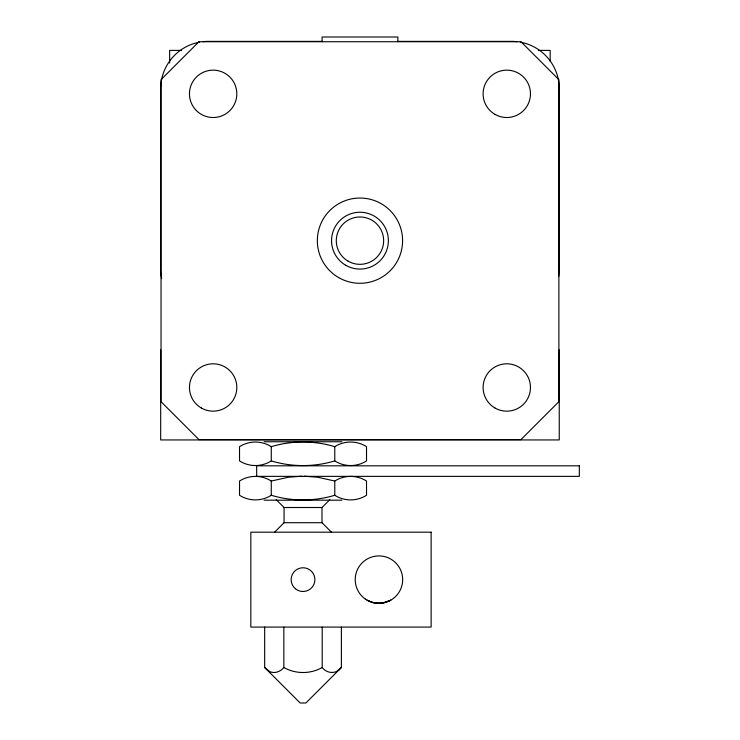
<?xml version="1.0" encoding="UTF-8"?>
<svg xmlns="http://www.w3.org/2000/svg" width="740" height="740" viewBox="0 0 740 740"><rect width="100%" height="100%" fill="white"/><g stroke="black" fill="none" stroke-linecap="round" stroke-linejoin="round"><path stroke-width="1.11" d="M274.586 532.19L284.068 522.699L284.068 507.51L276.159 499.602M331.474 532.19L321.993 522.699L321.993 507.51L329.892 499.602M341.381 627.085L341.381 667.499L305.87 703L300.181 703L264.67 667.499L264.67 627.085M283.846 627.085L283.846 667.499C279.766 672.762 271.636 674.612 266.733 669.376M340.345 668.479L341.381 667.499M340.474 668.368C335.627 674.399 326.636 673.437 322.205 667.499L322.205 627.085M339.318 669.376L337.579 670.662M322.205 667.499C310.43 674.214 295.621 674.177 283.846 667.499M271.275 460.909C261.599 467.088 249.204 467.088 239.529 460.909L239.529 446.673C249.204 440.494 261.599 440.494 271.275 446.673C291.958 440.448 314.102 440.448 334.776 446.673C344.452 440.494 356.846 440.494 366.522 446.673L366.522 460.909C356.846 467.088 344.452 467.088 334.776 460.909C314.102 467.134 291.958 467.134 271.275 460.909L271.275 446.673M304.159 476.209L317.765 477.245L334.776 481.037C344.452 474.858 356.846 474.858 366.522 481.037L366.522 495.273C356.846 501.452 344.452 501.452 334.776 495.273C314.102 501.498 291.958 501.498 271.275 495.273C261.599 501.452 249.204 501.452 239.529 495.273L239.529 481.037C249.204 474.858 261.599 474.858 271.275 481.037L288.295 477.245L301.892 476.209M322.446 41.375L208.134 41.375A47.453 47.453 0 0 0 202.816 41.671M397.491 41.375L511.803 41.375A47.453 47.453 0 0 1 517.121 41.681M181.411 50.394L169.645 50.394L169.645 63.076M538.405 50.394L550.181 50.394L550.181 61.272M264.143 441.762L341.908 441.762M264.143 500.185L341.908 500.185M284.068 507.51L321.993 507.51M284.068 522.699L321.993 522.699M371.341 602.11L376.216 603.202L381.933 603.174L390.803 600.186L385.457 602.443L378.639 603.359L372.904 602.573L367.096 600.186L367.53 600.436M370.204 601.694L368.03 600.704M268.074 670.403L265.586 668.368M264.67 667.499L265.706 668.479M559.246 349.789L559.246 439.939L160.682 439.939L160.682 349.789M397.852 41.736L397.852 37L322.076 37L322.076 41.736M334.776 446.673L334.776 460.909M334.776 481.037L334.776 495.273M271.275 481.037L271.275 495.273M161.644 278.647A47.453 47.453 0 0 1 160.682 269.129L160.682 88.828A47.453 47.453 0 0 1 199.661 42.143M520.276 42.143A47.453 47.453 0 0 1 559.246 88.828L559.246 269.129A47.453 47.453 0 0 1 558.663 276.547M198.931 41.736L161.042 79.624L161.042 401.69L198.931 439.588L520.997 439.588L558.885 401.69L558.885 79.624L520.997 41.736L198.931 41.736M579.318 465.821L256.669 465.821L256.669 476.357L579.318 476.357L579.318 465.821M431.133 532.19L250.832 532.19L250.832 627.085L431.133 627.085L431.133 532.19M196.396 110.584A23.68 23.68 0 0 0 236.014 99.965A23.68 23.68 0 0 0 207.015 70.957A23.68 23.68 0 0 0 196.396 110.584M494.949 114.349A23.68 23.68 0 0 0 530.469 93.832A23.68 23.68 0 0 0 494.949 73.325A23.68 23.68 0 0 0 494.949 114.349M201.299 407.99A23.68 23.68 0 0 0 236.819 387.483A23.68 23.68 0 0 0 201.299 366.975A23.68 23.68 0 0 0 201.299 407.99M494.949 407.99A23.68 23.68 0 0 0 530.469 387.483A23.68 23.68 0 0 0 494.949 366.975A23.68 23.68 0 0 0 494.949 407.99M338.652 277.574A42.624 42.624 0 0 0 402.588 240.657A42.624 42.624 0 0 0 338.652 203.74A42.624 42.624 0 0 0 338.652 277.574M345.756 265.272A28.416 28.416 0 0 0 388.38 240.657A28.416 28.416 0 0 0 345.756 216.052A28.416 28.416 0 0 0 345.756 265.272M348.124 261.164A23.68 23.68 0 0 0 383.644 240.657A23.68 23.68 0 0 0 348.124 220.15A23.68 23.68 0 0 0 348.124 261.164M365.384 599.104A23.726 23.726 0 0 0 402.579 581.649A23.726 23.726 0 0 0 368.862 558.154A23.726 23.726 0 0 0 365.384 599.104M295.445 588.753A11.859 11.859 0 0 0 314.713 581.64A11.859 11.859 0 0 0 298.914 568.505A11.859 11.859 0 0 0 295.445 588.753"/></g></svg>
